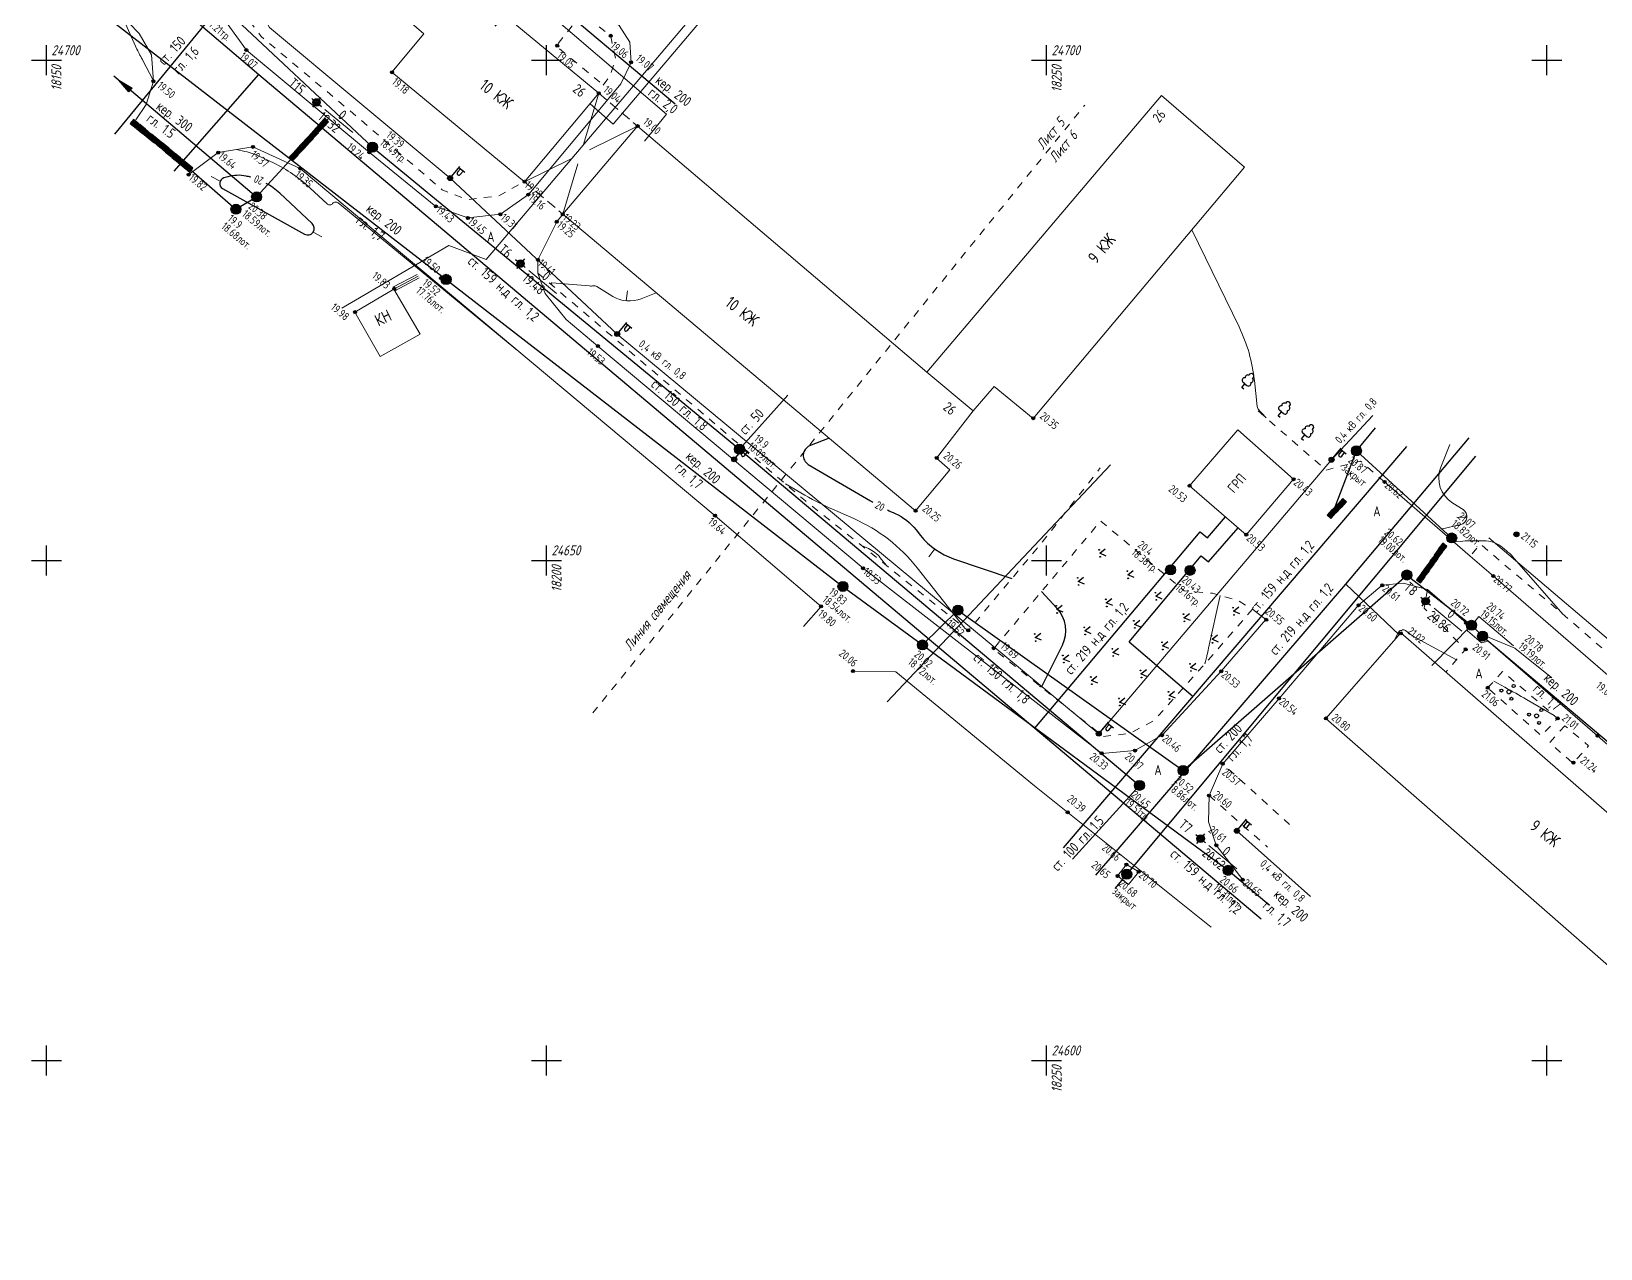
# Model space of a CAD drawing. Header units: metres. Extents: x -2 to 4153, y 0 to 2058.
# Drawn here: x 2740.5 to 2897.4, y 1587.5 to 1709.2 of the extents above; entities that cross this region are included whole.
import ezdxf
from ezdxf.enums import TextEntityAlignment as Align

# ---------------------------------------------------------------- set-up
doc = ezdxf.new("R2010")
doc.units = ezdxf.units.M
doc.linetypes.add('g5_01_5x1_5', pattern=[1.5, 0.75, -0.75])
doc.linetypes.add('g5_02x1', pattern=[1.5, 1, -0.5])
for name, color, linetype, transparency in [('01_Геодезические пункты', 7, 'Continuous', 0.65), ('02_Сетка', 7, 'Continuous', 0.65), ('03_Здания и строения', 7, 'Continuous', 0.65), ('05_Элементы зданий', 7, 'Continuous', 0.65), ('06_Инженерно-технические сооружения', 7, 'Continuous', 0.65), ('07_Объекты электропередачи', 7, 'Continuous', 0.65), ('10_Границы покрытий и угодий', 7, 'Continuous', 0.65), ('13_Растительность', 7, 'Continuous', 0.65), ('14_Ограждения', 7, 'Continuous', 0.65), ('19_Горизонтали', 7, 'Continuous', 0.65), ('30_Канализация', 7, 'Continuous', 0.65), ('31_Водопровод', 7, 'Continuous', 0.65), ('33_Газопровод', 7, 'Continuous', 0.65), ('35_Телефон', 7, 'Continuous', 0.65), ('37_Кабель низкого напряжения', 7, 'Continuous', 0.65), ('38_Кабели высокого напряжения', 7, 'Continuous', 0.65), ('44_Крышки колодцев', 7, 'Continuous', 0.65), ('61_Отметки высоты поверхности', 7, 'Continuous', 0.65)]:
    doc.layers.add(name, color=color, linetype=linetype, transparency=transparency)
doc.layers.add('rastr', color=7, linetype='Continuous')
doc.layers.add('Сетка', color=7, linetype='Continuous')
doc.styles.add('LIKE11', font='GOST_0.TTF')
doc.styles.add('LIKE14', font='GOST_0.TTF')
doc.styles.add('LIKE17', font='GOST_0.TTF')
doc.styles.add('LIKE32', font='GOST_0.TTF')
doc.styles.add('LIKE36', font='GOST_0.TTF')
doc.styles.add('Line_GUGK', font='GOST_0.TTF')
doc.styles.add('pragmai.shx', font='GOST_0.TTF')
doc.styles.get("Standard").update_dxf_attribs({"font": '', "oblique": 15})
doc.styles.get('Standard').set_extended_font_data('GOST_type_A')
doc.linetypes.add('g5_119_1', pattern='A,4,-1,[31,GUGK_2005.shx,S=0.1,R=0,X=0,Y=0],0.35,[31,GUGK_2005.shx,S=0.08,R=0,X=0,Y=0],3.3,[31,GUGK_2005.shx,S=0.08,R=180,X=0,Y=0],0.35,[31,GUGK_2005.shx,S=0.1,R=180,X=0,Y=0],-1', length=10)
doc.linetypes.add('g5_119_3', pattern='A,4,-1,[31,GUGK_2005.shx,S=0.1,R=0,X=0,Y=0],4,[31,GUGK_2005.shx,S=0.1,R=180,X=0,Y=0],-1', length=10)
doc.linetypes.add('g5_122_g', pattern='A,1,-1,1.5,-0.4,["Г",Line_GUGK,S=1,R=0,X=0,Y=-0.5],-1.5,1.5,-1,4,-1,4,-1,3', length=20.9)
doc.linetypes.add('g5_122_k', pattern='A,1,-1,1.5,-0.4,["К",Line_GUGK,S=1,R=0,X=0,Y=-0.5],-1.5,1.5,-1,4,-1,4,-1,3', length=20.9)
doc.linetypes.add('g5_122_kl', pattern='A,1,-1,1.5,-0.4,["Кл",Line_GUGK,S=1,R=0,X=0,Y=-0.5],-2.4,1.5,-1,4,-1,4,-1,3', length=21.8)
doc.linetypes.add('g5_122_v', pattern='A,1,-1,1.5,-0.4,["В",Line_GUGK,S=1,R=0,X=0,Y=-0.5],-1.5,1.5,-1,4,-1,4,-1,3', length=20.9)
doc.linetypes.add('g5_133_t', pattern='A,2,[27,GUGK_2005.shx,S=0.4,R=0,X=0,Y=0],2,-1,2,[27,GUGK_2005.shx,S=0.4,R=0,X=0,Y=0],2,-1,2,[27,GUGK_2005.shx,S=0.4,R=0,X=0,Y=0],2,-0.1,["V",Line_GUGK,S=1,R=0,X=0,Y=-0.5],-1', length=15.1)
doc.linetypes.add('g5_386_1', pattern='A,0,-0.75,[39,GUGK_2005.shx,S=0.5,R=0,X=0.55,Y=0],-0.75', length=1.5)
doc.linetypes.add('g5_472', pattern='A,0,-4,[25,GUGK_2005.shx,S=0.4,R=0,X=0,Y=-0.2],0', length=4)

# ---------------------------------------------------------------- blocks, each defined once
blk = doc.blocks.new('g5_012')
at = {"color": 92}
for points in [[(-1.5, 0), (1.5, 0)], [(0, -1.5), (0, 1.5)]]:
    blk.add_lwpolyline(points, dxfattribs=at)
blk = doc.blocks.new('g5_416')
at = {"color": 0}
blk.add_lwpolyline([(0.36, 0.6), (0, 0), (-0.36, 0.6)], dxfattribs=at)
for centre in [(-0.36, 0), (0.36, 0)]:
    blk.add_circle(centre, 0.0375, dxfattribs=at)
blk = doc.blocks.new('g5_117v')
h = blk.add_hatch(color=255)
h.paths.add_polyline_path([(-0.46, 0.04), (0.46, 0.04, 0.921954)])
h.paths.add_polyline_path([(0.46, -0.04), (-0.46, -0.04, 0.921954)])
at = {"color": 0}
blk.add_line((-0.5, 0), (0.5, 0), dxfattribs=at)
blk.add_circle((0, 0), 0.5, dxfattribs=at)
blk = doc.blocks.new('g5_110_1c')
h = blk.add_hatch(color=255)
edge = h.paths.add_edge_path()
edge.add_arc((0, 0), 0.212, 0, 360)
edge = h.paths.add_edge_path(flags=16)
edge.add_arc((0, 0), 0.0975, 0, 360)
h = blk.add_hatch(color=0)
edge = h.paths.add_edge_path()
edge.add_arc((0, 0), 0.06, 0, 360)
at = {"color": 0}
for p, q in [((0, 0.25), (0, 1.5)), ((0, 1.38), (0.75, 1.38))]:
    blk.add_line(p, q, dxfattribs=at)
blk.add_lwpolyline([(0.2, 1.38), (0.2, 0.93, 1.040016), (0.55, 0.93), (0.55, 1.38)], format="xyb", dxfattribs=at)
for radius in [0.25, 0.06]:
    blk.add_circle((0, 0), radius, dxfattribs=at)
blk = doc.blocks.new('g5_330')
blk.add_hatch(color=0).paths.add_polyline_path([(0.15, 0, 1), (-0.15, 0, 1)])
at = {"color": 0}
blk.add_circle((0, 0), 0.15, dxfattribs=at)
blk = doc.blocks.new('g5_005_1')
h = blk.add_hatch(color=255)
edge = h.paths.add_edge_path()
edge.add_arc((0, 0), 0.338, 0, 360)
edge = h.paths.add_edge_path(flags=16)
edge.add_arc((0, 0), 0.1, 0, 360)
at = {"color": 0}
for p, q in [((-0.625, 0), (-0.375, 0)), ((0, 0.625), (0, 0.375)), ((0.375, 0), (0.625, 0)), ((0, -0.375), (0, -0.625))]:
    blk.add_line(p, q, dxfattribs=at)
for radius in [0.375, 0.0625]:
    blk.add_circle((0, 0), radius, dxfattribs=at)
blk = doc.blocks.new('g5_128a')
h = blk.add_hatch(color=255)
h.paths.add_polyline_path([(-0.1625, 0.2125), (-0.3375, 0.2125), (-0.3375, -0.2125), (-0.1625, -0.2125)])
h.paths.add_polyline_path([(0.0875, 0.2125), (-0.0875, 0.2125), (-0.0875, -0.2125), (0.0875, -0.2125)])
h.paths.add_polyline_path([(0.3375, 0.2125), (0.1625, 0.2125), (0.1625, -0.2125), (0.3375, -0.2125)])
at = {"color": 0}
blk.add_lwpolyline([(-0.375, -0.25), (0.375, -0.25), (0.375, 0.25), (-0.375, 0.25)], close=True, dxfattribs=at)
for points in [[(-0.125, -0.25), (-0.125, 0.25)], [(0.125, -0.25), (0.125, 0.25)]]:
    blk.add_lwpolyline(points, dxfattribs=at)
blk = doc.blocks.new('g5_117kl')
h = blk.add_hatch(color=255)
h.paths.add_polyline_path([(0.42, 0.2, 0.633652), (-0.42, 0.2)])
h.paths.add_polyline_path([(-0.45, 0.12, 0.067116), (-0.46, 0, 0.067116), (-0.45, -0.12), (0.45, -0.12, 0.067116), (0.46, 0, 0.067116), (0.45, 0.12)])
h.paths.add_polyline_path([(-0.42, -0.2, 0.633652), (0.42, -0.2)])
at = {"color": 0}
for p, q in [((-0.47, 0.16), (0.47, 0.16)), ((-0.47, -0.16), (0.47, -0.16))]:
    blk.add_line(p, q, dxfattribs=at)
blk.add_circle((0, 0), 0.5, dxfattribs=at)
blk = doc.blocks.new('g5_122_3')
blk.add_hatch(color=0).paths.add_polyline_path([(0, -0.25), (0, 0.25), (1.5, 0)])
at = {"color": 0}
blk.add_lwpolyline([(0, -0.25), (0, 0.25), (1.5, 0), (0, -0.25)], dxfattribs=at)
blk = doc.blocks.new('g5_117kb')
h = blk.add_hatch(color=255)
h.paths.add_polyline_path([(0.04, 0.04), (0.46, 0.04, 0.367426), (0.04, 0.46)])
h.paths.add_polyline_path([(-0.04, 0.46, 0.367426), (-0.46, 0.04), (-0.04, 0.04)])
h.paths.add_polyline_path([(-0.04, -0.04), (-0.46, -0.04, 0.367426), (-0.04, -0.46)])
h.paths.add_polyline_path([(0.04, -0.46, 0.367426), (0.46, -0.04), (0.04, -0.04)])
at = {"color": 0}
for points in [[(-0.5, 0), (0.5, 0)], [(0, 0.5), (0, -0.5)]]:
    blk.add_lwpolyline(points, dxfattribs=at)
blk.add_circle((0, 0), 0.5, dxfattribs=at)
blk = doc.blocks.new('g5_106_1a')
h = blk.add_hatch(color=255)
edge = h.paths.add_edge_path()
edge.add_arc((0, 0), 0.212, 0, 360)
at = {"color": 0}
blk.add_circle((0, 0), 0.25, dxfattribs=at)
blk = doc.blocks.new('g5_394')
at = {"color": 0}
for centre, radius in [((0, 0), 0.2), ((0, 0.75), 0.15), ((-0.65, -0.37), 0.15), ((0.65, -0.37), 0.15)]:
    blk.add_circle(centre, radius, dxfattribs=at)
blk = doc.blocks.new('g5_117g')
h = blk.add_hatch(color=255)
h.paths.add_polyline_path([(-0.46, 0, 0.177899), (-0.35, -0.3), (0.3, 0.35, 0.639215)])
h.paths.add_polyline_path([(-0.3, -0.35, 0.639215), (0.46, 0, 0.177899), (0.35, 0.3)])
at = {"color": 0}
blk.add_lwpolyline([(-0.35, -0.35), (0.35, 0.35)], dxfattribs=at)
blk.add_circle((0, 0), 0.5, dxfattribs=at)
blk = doc.blocks.new('g5_367_1')
at = {"color": 0}
for points in [[(0, 0.5), (-0.26, 0.5)], [(0, 0.5), (0.26, 0.5)], [(0, 0), (0, 0.5)], [(0.25, 0), (0, 0)]]:
    blk.add_lwpolyline(points, dxfattribs=at)
for centre, start, end in [((0, 1.5), 90, 202.242), ((0, 1.5), 337.758, 90), ((-0.26, 0.75), 115.6346, 270), ((-0.2, 1.16), 97.9406, 227.8197), ((0.2, 1.16), 312.1803, 82.0594), ((0.26, 0.75), 270, 64.3654)]:
    blk.add_arc(centre, 0.25, start, end, dxfattribs=at)
blk = doc.blocks.new('g_scratch')
at = {"color": 0, "linetype": 'ByBlock', "lineweight": 15}
blk.add_line((0, 0), (1, 0), dxfattribs=at)

msp = doc.modelspace()

# ---------------------------------------------------------------- linework, layer by layer
at = {"color": 7, "linetype": 'Continuous', "lineweight": 5, "flags": 128}
for points in [[(2888.717, 1647.706), (2885.236, 1650.666), (2884.828, 1650.156)], [(2892.527, 1644.52), (2888.84, 1647.485), (2886.112, 1648.615)]]:
    msp.add_lwpolyline(points, dxfattribs=at)
at = {"layer": '01_Геодезические пункты', "color": 7, "lineweight": 20, "flags": 128}
for points in [[(2772.656, 1699.035), (2769.874, 1701.351)], [(2793.034, 1682.935), (2790.263, 1685.241)], [(2883.545, 1649.168), (2880.763, 1651.484)], [(2861.041, 1625.433), (2858.259, 1627.749)]]:
    msp.add_lwpolyline(points, dxfattribs=at)
at = {"layer": '03_Здания и строения', "color": 7, "linetype": 'Continuous', "lineweight": 20, "flags": 128}
for points in [[(2777.322, 1711.015), (2779.778, 1708.896), (2776.575, 1705.088), (2789.833, 1694.12), (2797.26, 1702.963), (2781.636, 1715.899), (2777.322, 1711.015)], [(2830.066, 1675.075), (2853.516, 1702.728), (2861.816, 1695.59), (2840.693, 1670.461), (2836.769, 1673.648), (2834.7, 1671.199), (2830.066, 1675.075)], [(2801.14, 1699.674), (2793.651, 1690.87), (2828.932, 1661.216), (2832.354, 1665.311), (2831.01, 1666.495), (2834.7, 1671.199), (2830.066, 1675.075), (2801.14, 1699.674)], [(2775.385, 1676.643), (2772.882, 1681.083), (2776.776, 1683.389), (2779.412, 1678.884), (2775.385, 1676.643)], [(2866.719, 1664.378), (2861.992, 1658.83), (2856.317, 1663.725), (2861.131, 1669.303), (2866.719, 1664.378)], [(2869.953, 1640.46), (2877.435, 1649.004), (2914.242, 1616.999), (2910.736, 1612.797), (2954.689, 1574.445), (2946.812, 1565.671), (2902.5, 1604.495), (2906.213, 1608.736), (2869.953, 1640.46)]]:
    msp.add_lwpolyline(points, dxfattribs=at)
at = {"layer": '05_Элементы зданий', "color": 7, "linetype": 'Continuous', "lineweight": 20, "flags": 128}
for points, elevation in [([(2795.729, 1697.834), (2797.26, 1702.963)], 19.23), ([(2801.14, 1699.674), (2796.341, 1697.316)], 18.999), ([(2794.546, 1696.434), (2789.833, 1694.12)], 18.999), ([(2793.651, 1690.87), (2795.157, 1695.917)], 19.23)]:
    msp.add_lwpolyline(points, dxfattribs=dict(at, elevation=elevation))
at = {"layer": '05_Элементы зданий', "color": 7, "linetype": 'g5_02x1', "lineweight": 20, "flags": 128}
for points in [[(2797.26, 1702.963), (2801.14, 1699.674)], [(2789.833, 1694.12), (2793.651, 1690.87)]]:
    msp.add_lwpolyline(points, dxfattribs=at)
at = {"layer": '06_Инженерно-технические сооружения', "color": 7, "linetype": 'Continuous', "lineweight": 20, "flags": 128}
for points in [[(2781.458, 1684.406), (2781.471, 1684.479), (2781.959, 1684.882), (2782.393, 1684.617), (2782.468, 1684.2), (2781.704, 1683.885), (2781.458, 1684.406)], [(2850.006, 1625.853), (2849.13, 1624.71), (2850.22, 1623.871), (2851.242, 1625.138), (2850.006, 1625.853)]]:
    msp.add_lwpolyline(points, dxfattribs=at)
at = {"layer": '10_Границы покрытий и угодий', "color": 7, "linetype": 'Continuous', "lineweight": 20, "flags": 128}
for points in [[(2808.863, 1737.18), (2809.057, 1740.814), (2807.225, 1743.708), (2798.383, 1751.272), (2794.8, 1753.198), (2791.488, 1753.524), (2789.006, 1752.481), (2786.601, 1750.631), (2764.162, 1724.153), (2760.335, 1719.681), (2759.092, 1716.373), (2758.993, 1712.893), (2759.125, 1711.288), (2762.019, 1707.274), (2774.316, 1697.049), (2780.975, 1691.648), (2784.175, 1690.498), (2787.428, 1690.863), (2790.217, 1692.837)], [(2808.863, 1737.18), (2791.209, 1716.031), (2799.288, 1709.722), (2800.35, 1708.061), (2800.486, 1706.046), (2799.452, 1703.895), (2798.036, 1702.18), (2790.631, 1693.305), (2790.217, 1692.837)], [(2750.965, 1700.314), (2752.005, 1701.851), (2752.729, 1704.162), (2752.542, 1706.799), (2751.298, 1708.946), (2747.171, 1713.25), (2753.745, 1721.268), (2754.243, 1722.969), (2754.036, 1725.168), (2752.833, 1726.745), (2751.173, 1727.367), (2749.223, 1727.575), (2747.398, 1726.33), (2744.447, 1722.541)], [(2817.708, 1649.658), (2819.485, 1651.667), (2808.877, 1660.729), (2767.414, 1695.439), (2762.676, 1697.599), (2759.206, 1697.025), (2756.258, 1694.841)], [(2793.651, 1690.87), (2793.059, 1690.121), (2791.163, 1686.307), (2791.151, 1684.987), (2791.911, 1682.951), (2794.009, 1680.332), (2797.167, 1677.685), (2823.672, 1655.473), (2847.535, 1636.967), (2850.864, 1637.244), (2853.567, 1638.782), (2859.483, 1645.172), (2863.941, 1650.34), (2862.617, 1651.373)], [(2875.814, 1664.105), (2884.376, 1656.693), (2886.694, 1654.687), (2901.377, 1641.979), (2918.271, 1627.175)], [(2954.689, 1574.445), (2955.845, 1579.623), (2954.306, 1582.572), (2950.085, 1586.282), (2919.361, 1613.123), (2919.466, 1615.817), (2919.064, 1618.112), (2918.017, 1620.349), (2916.448, 1621.877), (2897.107, 1638.729), (2886.168, 1648.186), (2885.507, 1648.026), (2884.106, 1649.214), (2883.969, 1650.011), (2880.093, 1653.352), (2877.681, 1653.997), (2875.586, 1653.773), (2873.218, 1651.779), (2865.263, 1642.465), (2859.63, 1635.926), (2858.275, 1632.739), (2858.229, 1630.124), (2858.991, 1627.784), (2861.631, 1624.331)], [(2822.715, 1645.153), (2826.95, 1645.117), (2840.831, 1633.707), (2858.468, 1619.607)]]:
    msp.add_lwpolyline(points, dxfattribs=at)
at = {"layer": '10_Границы покрытий и угодий', "color": 7, "linetype": 'g5_01_5x1_5', "lineweight": 20, "flags": 128}
for points in [[(2795.259, 1732.038), (2799.479, 1728.507), (2807.449, 1737.851), (2807.679, 1739.405), (2806.841, 1741.899), (2797.347, 1750.127), (2794.774, 1751.495), (2791.691, 1751.802), (2789.302, 1750.658), (2787.341, 1749.086), (2780.188, 1740.517), (2772.973, 1731.859), (2765.432, 1722.929), (2761.539, 1718.274), (2760.804, 1716.096), (2760.885, 1713.019), (2762.056, 1710.624), (2763.499, 1708.636), (2772.32, 1701.258), (2781.604, 1693.308), (2784.136, 1692.328), (2787.239, 1692.709), (2789.833, 1694.12)], [(2797.709, 1703.787), (2798.363, 1704.685), (2798.934, 1706.4), (2798.444, 1708.714), (2795.586, 1710.947), (2792.999, 1707.68), (2797.709, 1703.787)], [(2791.151, 1684.987), (2798.758, 1678.52), (2807.795, 1670.824), (2817.918, 1662.201), (2824.645, 1656.848), (2834.193, 1649.228), (2841.511, 1657.99), (2847.396, 1665.502)], [(2875.814, 1664.105), (2873.411, 1666.197), (2869.975, 1665.28), (2862.706, 1671.612)], [(2862.617, 1651.373), (2858.063, 1646.152), (2852.729, 1640.221), (2850.323, 1638.956), (2847.683, 1638.659), (2836.722, 1647.413), (2847.428, 1660.201), (2855.78, 1653.224), (2858.613, 1652.974), (2861.195, 1652.224), (2862.617, 1651.373)], [(2905.207, 1647.02), (2901.847, 1643.683), (2900.037, 1645.322), (2894.163, 1650.446), (2887.644, 1655.965), (2885.407, 1657.883), (2884.376, 1656.693)], [(2880.093, 1653.352), (2879.782, 1651.483), (2883.918, 1647.359), (2881.941, 1645.086)], [(2886.122, 1643.514), (2887.621, 1645.152), (2893.12, 1640.459), (2891.482, 1638.737), (2886.122, 1643.514)], [(2893.846, 1639.734), (2892.315, 1638.046), (2894.642, 1635.984), (2896.22, 1637.718), (2893.846, 1639.734)], [(2866.322, 1629.856), (2859.63, 1635.926)], [(2858.275, 1632.739), (2864.12, 1627.591)]]:
    msp.add_lwpolyline(points, dxfattribs=at)
at = {"layer": '13_Растительность', "color": 92, "linetype": 'g5_386_1', "lineweight": 20, "flags": 128}
msp.add_lwpolyline([(2886.237, 1658.519), (2902.188, 1644.957), (2921.607, 1628.154)], dxfattribs=at)
at = {"layer": '14_Ограждения', "color": 7, "linetype": 'Continuous', "lineweight": 20, "flags": 128}
for points in [[(2776.682, 1683.566), (2779.102, 1684.851)], [(2776.87, 1683.212), (2779.29, 1684.498)]]:
    msp.add_lwpolyline(points, dxfattribs=at)
at = {"layer": '14_Ограждения', "color": 7, "linetype": 'g5_472', "lineweight": 20, "flags": 128}
msp.add_lwpolyline([(2776.776, 1683.389), (2779.196, 1684.675)], dxfattribs=at)
at = {"layer": '19_Горизонтали', "color": 32, "linetype": 'Continuous', "lineweight": 20, "flags": 128}
for points, elevation in [([(2749.524, 1710.796), (2751.086, 1707.373, 0.0170158), (2751.384, 1706.775), (2751.384, 1706.775, -0.0022896), (2751.7, 1706.186), (2752.646, 1704.4, -0.0112292), (2752.698, 1704.295), (2752.723, 1704.242)], 19.5), ([(2761.026, 1697.326), (2761.875, 1697.147, -0.0608059), (2763.505, 1696.591), (2764.744, 1695.992, -0.0761539), (2768.399, 1693.48), (2770.087, 1691.894, 0.4392692), (2770.642, 1691.935), (2770.642, 1691.935, -0.4197558), (2771.214, 1691.996), (2789.133, 1677.257)], 19.5), ([(2856.535, 1689.308), (2861.265, 1679.606, -0.0872077), (2862.801, 1674.255), (2863.078, 1671.643, 0.1678141), (2863.239, 1671.3), (2863.239, 1671.3, -0.006805), (2863.514, 1671.008), (2863.981, 1670.501)], 20.5), ([(2802.99, 1683.02), (2801.509, 1682.426, -0.236268), (2798.665, 1682.66), (2797.064, 1683.634, 0.1704008), (2796.714, 1683.708), (2796.714, 1683.708, -0.0527602), (2796.338, 1683.699), (2792.564, 1684.009, 0.6307203), (2792.498, 1683.895), (2792.583, 1683.769)], 19.5), ([(2882.341, 1667.859), (2881.438, 1665.57, 0.3635703), (2882.631, 1661.99), (2883.664, 1661.354, -0.6663088), (2883.425, 1659.838), (2881.488, 1659.366)], 21), ([(2833.861, 1649.493), (2829.08, 1655.532, 0.1213703), (2822.758, 1660.433), (2820.624, 1661.381, -0.0279628), (2817.453, 1663.007), (2815.914, 1663.908)], 19.5), ([(2823.517, 1657.747), (2824.217, 1657.436, -0.1213714), (2825.392, 1656.524), (2825.977, 1655.786)], 19), ([(2893.64, 1650.889), (2888.805, 1656.431, 0.0567707), (2887.435, 1657.682), (2887.435, 1657.682, 0.1595754), (2885.745, 1658.224), (2884.349, 1658.215, 0.0228218), (2883.392, 1658.166), (2882.915, 1658.119)], 21), ([(2857.838, 1645.902), (2857.91, 1646.152, 0.0153937), (2858.039, 1646.657), (2858.061, 1646.758, 0.000255), (2858.219, 1647.47), (2859.389, 1652.748)], 20.5), ([(2876.77, 1648.245), (2877.202, 1649.069, -0.0822369), (2877.291, 1649.186), (2877.308, 1649.202, -0.172128), (2877.396, 1649.241), (2877.396, 1649.241, 0.0653659), (2877.496, 1649.262), (2877.61, 1649.303, -0.2605423), (2877.906, 1649.252), (2878.169, 1649.039, 0.0455962), (2879.014, 1648.473), (2883.001, 1646.304)], 21), ([(2886.731, 1644.18), (2887.831, 1643.579, -0.0060282), (2890.015, 1642.351), (2892.773, 1640.755)], 21)]:
    msp.add_lwpolyline(points, format="xyb", dxfattribs=dict(at, elevation=elevation))
at = {"layer": '19_Горизонтали', "color": 32, "linetype": 'Continuous', "lineweight": 30, "elevation": 20, "flags": 128}
for points in [[(2762.47, 1694.564, 0.0160202), (2761.993, 1694.68), (2761.993, 1694.68, 0.1227929), (2760.177, 1694.613), (2759.767, 1694.494, 0.6658488), (2759.647, 1693.45), (2767.824, 1688.872, 0.8849566), (2768.603, 1689.935), (2765.36, 1692.981, 0.0662462), (2764.004, 1693.953, 0.0662462)], [(2820.285, 1668.484), (2818.336, 1667.701, 0.6234877), (2818.199, 1665.857), (2824.434, 1662.206, 0.0024838), (2824.645, 1662.084, 0.0024838)], [(2826.105, 1661.313, 0.008648), (2826.874, 1660.955), (2826.874, 1660.955, -0.1213701), (2828.982, 1659.321), (2829.433, 1658.751, 0.1443105), (2832.725, 1656.428), (2838.552, 1654.447)], [(2841.29, 1643.733), (2841.404, 1643.658, 0.4509457), (2841.579, 1643.705), (2843.601, 1647.784, 0.3121744), (2843.061, 1651.477), (2841.514, 1653.137)]]:
    msp.add_lwpolyline(points, format="xyb", dxfattribs=at)
at = {"layer": '30_Канализация', "color": 32, "linetype": 'g5_122_k', "lineweight": 30, "flags": 128}
for points in [[(2786.886, 1709.684), (2790.541, 1714.016), (2804.901, 1701.915)], [(2746.21, 1712.035), (2781.995, 1684.338), (2821.666, 1653.655), (2829.614, 1647.805), (2860.168, 1625.273), (2864.288, 1621.827)], [(2829.614, 1647.805), (2833.168, 1651.289), (2855.672, 1635.256), (2878.046, 1654.8), (2884.508, 1649.772), (2885.618, 1648.694)], [(2880.55, 1645.744), (2884.508, 1649.772)], [(2885.618, 1648.694), (2902.055, 1634.817), (2908.805, 1628.983), (2919.626, 1620.366), (2928.831, 1631.137)]]:
    msp.add_lwpolyline(points, dxfattribs=at)
at = {"layer": '30_Канализация', "color": 32, "linetype": 'g5_122_kl', "lineweight": 30, "flags": 128}
for points in [[(2748.773, 1704.701), (2763.051, 1692.601), (2766.752, 1696.677)], [(2756.236, 1695.506), (2760.982, 1691.369), (2763.051, 1692.601)], [(2870.863, 1661.617), (2872.996, 1667.214), (2874.914, 1669.516)], [(2872.996, 1667.214), (2882.506, 1658.528)]]:
    msp.add_lwpolyline(points, dxfattribs=at)
at = {"layer": '31_Водопровод', "color": 4, "linetype": 'g5_122_v', "lineweight": 30, "flags": 128}
for points in [[(2748.886, 1698.889), (2759.462, 1711.786), (2774.622, 1697.573), (2811.314, 1667.381), (2816.152, 1672.78)], [(2811.314, 1667.381), (2851.317, 1633.771)], [(2848.887, 1623.463), (2884.926, 1666.684)], [(2844.616, 1626.378), (2851.317, 1633.771)]]:
    msp.add_lwpolyline(points, dxfattribs=at)
at = {"layer": '33_Газопровод', "color": 132, "linetype": 'g5_122_g', "lineweight": 30, "flags": 128}
for points in [[(2749.364, 1716.715), (2763.259, 1704.829), (2863.489, 1620.414)], [(2754.795, 1695.176), (2763.259, 1704.829)], [(2846.95, 1624.778), (2871.933, 1653.867), (2884.27, 1668.498)], [(2843.719, 1627.538), (2878.058, 1667.654)], [(2840.864, 1639.47), (2857.376, 1659.121), (2858.105, 1658.514), (2859.92, 1660.617)], [(2850.282, 1648.125), (2857.491, 1656.718), (2858.217, 1656.12), (2861.195, 1659.517)], [(2871.933, 1653.867), (2877.278, 1648.825)], [(2850.282, 1648.125), (2856.665, 1642.662)]]:
    msp.add_lwpolyline(points, dxfattribs=at)
at = {"layer": '35_Телефон', "color": 6, "linetype": 'g5_133_t', "lineweight": 20, "flags": 128}
msp.add_lwpolyline([(2826.08, 1642.13), (2848.405, 1665.814)], dxfattribs=at)
at = {"layer": '37_Кабель низкого напряжения', "color": 1, "linetype": 'g5_119_3', "lineweight": 20, "flags": 128}
for points in [[(2808.583, 1710.009), (2804.77, 1713.368), (2812.998, 1734.899), (2792.374, 1751.34), (2777.962, 1734.947), (2763.172, 1717.643), (2762.103, 1713.772), (2764.327, 1709.526), (2782.392, 1694.478), (2799.106, 1678.894), (2847.246, 1638.935), (2870.513, 1666.323), (2874.647, 1670.742)], [(2796.379, 1701.914), (2798.677, 1699.876), (2819.307, 1724.236), (2828.936, 1735.603)], [(2801.811, 1698.184), (2804.039, 1700.866), (2787.707, 1714.865), (2800.383, 1730.152), (2796.204, 1733.704)], [(2861.048, 1629.225), (2868.416, 1622.665)]]:
    msp.add_lwpolyline(points, dxfattribs=at)
at = {"layer": '38_Кабели высокого напряжения', "color": 1, "linetype": 'g5_119_1', "lineweight": 20, "flags": 128}
msp.add_lwpolyline([(2771.567, 1681.466), (2782.279, 1687.727), (2785.997, 1686.333), (2828.238, 1736.194)], dxfattribs=at)
at = {"layer": 'rastr', "color": 5, "linetype": 'g5_01_5x1_5', "lineweight": 20, "flags": 128}
msp.add_lwpolyline([(2796.656, 1641.003), (2845.835, 1701.774)], dxfattribs=at)

# ---------------------------------------------------------------- block references
at = {"layer": '01_Геодезические пункты', "color": 7, "linetype": 'Continuous', "lineweight": 20, "rotation": 320.2244407250127}
for p in [(2769.038, 1702.048, 19.319), (2789.426, 1685.938, 19.483), (2879.926, 1652.18, 20.86), (2857.422, 1628.445, 20.621)]:
    msp.add_blockref('g5_005_1', p, dxfattribs=at)
at = {"layer": '02_Сетка', "color": 92, "linetype": 'Continuous', "lineweight": 15, "ltscale": 0.5}
for p in [(2742.029, 1706.265), (2792.029, 1706.265), (2842.029, 1706.265), (2892.029, 1706.265), (2742.029, 1656.265), (2792.029, 1656.265), (2842.029, 1656.265), (2892.029, 1656.265), (2742.029, 1606.265), (2792.029, 1606.265), (2842.029, 1606.265), (2892.029, 1606.265)]:
    msp.add_blockref('g5_012', p, dxfattribs=at)
at = {"layer": '06_Инженерно-технические сооружения', "color": 7, "linetype": 'Continuous', "lineweight": 20}
for p, rotation in [((2750.868, 1699.907, 19.768), 140.562084797758), ((2751.489, 1699.406, 19.795), 140.5620861111111), ((2752.07, 1698.932, 19.795), 140.5620861111111), ((2768.791, 1698.904, 19.253), 46.07583333333334), ((2769.296, 1699.47, 19.237), 46.07583333333334), ((2769.8, 1700.021, 19.22), 46.07583333333334), ((2752.655, 1698.458, 19.733), 140.5620861111111), ((2753.239, 1697.984, 19.702), 140.5620861111111), ((2753.821, 1697.514, 19.702), 140.5620861111111), ((2767.263, 1697.235, 19.306), 46.07583333333334), ((2767.775, 1697.794, 19.288), 46.07583333333334), ((2768.286, 1698.346, 19.271), 46.07583333333334), ((2754.4, 1697.024, 19.728), 140.5620861111111), ((2755.028, 1696.504, 19.728), 140.5620861111111), ((2755.657, 1695.984, 19.692), 140.5620861111111), ((2766.752, 1696.677, 19.324), 46.07583321586672), ((2756.236, 1695.506, 19.674), 140.5620861111111), ((2871.049, 1661.45, 20.589), 228.1940694444445), ((2871.574, 1661.989, 20.593), 228.1940694444445), ((2870.507, 1660.886, 20.585), 228.1940699250813), ((2880.759, 1656.313, 19.087), 231.8710083333333), ((2881.188, 1656.93, 19.087), 231.8710083333333), ((2881.61, 1657.519, 19.122), 231.8710075338719), ((2879.888, 1655.084, 19.047), 231.8710083333333), ((2880.323, 1655.697, 19.047), 231.8710083333333), ((2879.452, 1654.47, 19.043), 231.8710083333333)]:
    msp.add_blockref('g5_128a', p, dxfattribs=dict(at, rotation=rotation))
at = {"layer": '07_Объекты электропередачи', "color": 7, "linetype": 'Continuous', "lineweight": 20, "rotation": 320.2244407250127}
for name, p in [('g5_110_1c', (2782.392, 1694.478, 19.454)), ('g5_110_1c', (2799.106, 1678.894, 19.683)), ('g5_110_1c', (2810.797, 1666.365, 19.666)), ('g5_110_1c', (2870.513, 1666.323, 20.656)), ('g5_106_1a', (2889.001, 1658.863, 21.146)), ('g5_110_1c', (2847.246, 1638.935, 20.398)), ('g5_110_1c', (2861.048, 1629.225, 20.815))]:
    msp.add_blockref(name, p, dxfattribs=at)
at = {"layer": '13_Растительность', "color": 92, "linetype": 'Continuous', "lineweight": 20, "rotation": 320.2655484459036}
for name, p in [('g5_367_1', (2861.539, 1673.531)), ('g5_367_1', (2865.192, 1670.723)), ('g5_367_1', (2867.526, 1668.423)), ('g5_394', (2888.241, 1643.12)), ('g5_394', (2891.008, 1640.715))]:
    msp.add_blockref(name, p, dxfattribs=at)
at = {"layer": '13_Растительность', "color": 92, "linetype": 'Continuous', "lineweight": 20, "ltscale": 0.5, "rotation": 277.5631784342272}
for p in [(2847.334, 1656.969), (2850.142, 1654.82), (2845.185, 1654.162), (2847.993, 1652.013), (2852.949, 1652.671), (2843.036, 1651.355), (2855.756, 1650.522), (2860.713, 1651.18), (2840.887, 1648.547), (2845.843, 1649.205), (2850.8, 1649.864), (2848.651, 1647.056), (2853.607, 1647.714), (2858.564, 1648.372), (2843.694, 1646.398), (2856.414, 1645.565), (2846.501, 1644.249), (2851.458, 1644.907), (2854.265, 1642.758), (2849.309, 1642.1)]:
    msp.add_blockref('g5_416', p, dxfattribs=at)
at = {"layer": '19_Горизонтали', "color": 32, "linetype": 'Continuous', "lineweight": -3}
for p, rotation in [((2759.407, 1694.177, 20), 153.2478615773089), ((2768.686, 1689.063, 20), 332.073033067888), ((2799.99, 1682.216, 19.5), 82.62953171073907), ((2884.05, 1660.535, 21), 177.7700848487306), ((2830.845, 1657.402, 20), 233.1545725263682)]:
    msp.add_blockref('g_scratch', p, dxfattribs=dict(at, rotation=rotation))
at = {"layer": '30_Канализация', "color": 7, "linetype": 'Continuous', "lineweight": 20, "rotation": 139.7192649071296}
msp.add_blockref('g5_122_3', (2750.429, 1703.298), dxfattribs=at)
at = {"layer": '44_Крышки колодцев', "color": 7, "linetype": 'Continuous', "lineweight": 20}
for name, p, rotation in [('g5_117v', (2774.622, 1697.573, 19.391), 320.2244407250127), ('g5_117kl', (2763.051, 1692.601, 20.38), 320.2655211251469), ('g5_117kl', (2760.982, 1691.369, 19.9), 320.2655211251469), ('g5_117kb', (2781.995, 1684.338, 19.522), 320.2244407250127), ('g5_117v', (2811.314, 1667.381, 19.897), 320.2244407250127), ('g5_117kl', (2872.996, 1667.214, 20.87), 320.2655484459036), ('g5_117kl', (2882.524, 1658.5, 21.07), 320.2244407250127), ('g5_117g', (2854.427, 1655.314, 20.401), 320.2244407250127), ('g5_117g', (2856.366, 1655.262, 20.43), 320.2244407250127), ('g5_117kb', (2878.046, 1654.8, 20.618), 320.2244407250127), ('g5_117kb', (2821.666, 1653.655, 19.832), 320.2244407250127), ('g5_117kb', (2833.168, 1651.289), 320.2655484459036), ('g5_117kb', (2884.508, 1649.772, 20.738), 320.2244407250127), ('g5_117kb', (2885.618, 1648.694, 20.784), 320.2244407250127), ('g5_117kb', (2829.614, 1647.805, 20.019), 320.2244407250127), ('g5_117kb', (2855.672, 1635.256, 20.525), 320.2244407250127), ('g5_117v', (2851.317, 1633.771, 20.446), 320.2244407250127), ('g5_117v', (2850.042, 1624.88, 20.68), 320.2244407250127), ('g5_117kb', (2860.168, 1625.273, 20.659), 320.2244407250127)]:
    msp.add_blockref(name, p, dxfattribs=dict(at, rotation=rotation))
at = {"layer": '61_Отметки высоты поверхности', "color": 7, "linetype": 'Continuous', "lineweight": 20}
for p, rotation in [((2798.452, 1708.709), 320.1837874390728), ((2762.019, 1707.274, 19.068), 320.2244407250127), ((2793.096, 1707.72), 320.1837874390728), ((2800.483, 1706.058), 320.1837874390728), ((2752.729, 1704.162), 320.1837874390728), ((2776.587, 1705.068), 320.1837874390728), ((2797.26, 1702.963, 19.041), 320.2244407250127), ((2801.14, 1699.674, 18.999), 320.2244407250127), ((2762.676, 1697.599, 19.373), 320.2244407250127), ((2759.206, 1697.025, 19.64), 320.2244407250127), ((2774.316, 1697.049, 19.24), 320.2244407250127), ((2756.258, 1694.841, 19.818), 320.2244407250127), ((2767.414, 1695.439, 19.346), 320.2244407250127), ((2789.833, 1694.12, 19.285), 320.2244407250127), ((2790.217, 1692.837, 19.164), 320.2244407250127), ((2780.975, 1691.648, 19.427), 320.2244407250127), ((2784.175, 1690.498, 19.452), 320.2244407250127), ((2787.428, 1690.863, 19.314), 320.2244407250127), ((2793.059, 1690.121, 19.254), 320.2244407250127), ((2793.651, 1690.87, 19.23), 320.2244407250127), ((2791.163, 1686.307, 19.41), 320.2244407250127), ((2776.802, 1683.411), 320.1837874390728), ((2781.471, 1684.479, 19.497), 320.2244407250127), ((2772.893, 1681.083), 320.1837874390728), ((2797.167, 1677.685, 19.532), 320.2244407250127), ((2840.687, 1670.476), 320.1837874390728), ((2831.05, 1666.499), 320.1837874390728), ((2866.719, 1664.378, 20.431), 320.2244407250127), ((2856.317, 1663.725, 20.526), 320.2244407250127), ((2875.814, 1664.105, 20.617), 320.2244407250127), ((2828.93, 1661.22), 320.1837874390728), ((2808.877, 1660.729, 19.64), 320.2244407250127), ((2861.992, 1658.83, 20.534), 320.2244407250127), ((2823.672, 1655.473, 18.531), 320.2244407250127), ((2875.586, 1653.773, 20.611), 320.2244407250127), ((2886.694, 1654.687, 20.771), 320.2244407250127), ((2819.485, 1651.667, 19.797), 320.2244407250127), ((2863.984, 1650.319), 320.1837874390728), ((2873.218, 1651.779, 20.595), 320.2244407250127), ((2834.187, 1649.252), 320.1837874390728), ((2877.433, 1648.969), 320.1837874390728), ((2883.969, 1650.011, 20.723), 320.2244407250127), ((2836.75, 1647.481), 320.1837874390728), ((2883.934, 1647.352), 320.1837874390728), ((2822.66, 1645.189), 320.1837874390728), ((2859.483, 1645.172, 20.531), 320.2244407250127), ((2865.263, 1642.465, 20.545), 320.2244407250127), ((2886.139, 1643.525), 320.1837874390728), ((2869.953, 1640.46, 20.795), 320.2244407250127), ((2893.124, 1640.455), 320.1837874390728), ((2853.567, 1638.782, 20.457), 320.2244407250127), ((2897.107, 1638.729, 20.974), 320.2244407250127), ((2847.535, 1636.967, 20.329), 320.2244407250127), ((2850.864, 1637.244, 20.373), 320.2244407250127), ((2859.63, 1635.926, 20.569), 320.2244407250127), ((2894.7, 1636.043), 320.1837874390728), ((2858.275, 1632.739, 20.599), 320.2244407250127), ((2844.137, 1631.066), 320.1837874390728), ((2858.991, 1627.784, 20.614), 320.2244407250127), ((2850.006, 1625.853, 20.663), 320.2244407250127), ((2851.242, 1625.138, 20.698), 320.2244407250127), ((2849.13, 1624.71, 20.653), 320.2244407250127), ((2861.631, 1624.331, 20.652), 320.2244407250127)]:
    msp.add_blockref('g5_330', p, dxfattribs=dict(at, rotation=rotation))

# ---------------------------------------------------------------- texts
at = {"color": 7, "linetype": 'Continuous', "lineweight": 15, "ltscale": 0.5, "style": 'LIKE11'}
for s, rotation, p in [('17.21тр.', 320.22443, (2757.926, 1709.942)), ('19.39', 320.22443, (2775.93, 1698.645)), ('18.49тр.', 320.22443, (2775.29, 1697.876)), ('18.59лот.', 320.26552, (2761.516, 1690.756)), ('20.38', 320.26552, (2762.156, 1691.525)), ('18.68лот.', 320.26552, (2759.447, 1689.524)), ('19.9', 320.26552, (2760.087, 1690.293)), ('17.76лот.', 320.22443, (2778.906, 1683.099)), ('19.52', 320.22443, (2779.546, 1683.868)), ('18.09лот.', 320.22443, (2812.067, 1667.535)), ('19.9', 320.22443, (2812.707, 1668.303)), ('20.87', 320.26555, (2872.101, 1666.138)), ('закрыт', 320.26555, (2871.462, 1665.368)), ('18.82лот.', 320.22443, (2882.421, 1659.776)), ('21.07', 320.22443, (2883.061, 1660.544)), ('19.00лот.', 320.22443, (2875.072, 1658.157)), ('20.62', 320.22443, (2875.711, 1658.925)), ('18.38тр.', 320.22443, (2850.428, 1656.913)), ('20.4', 320.22443, (2851.068, 1657.681)), ('18.16тр.', 320.22443, (2854.831, 1653.417)), ('20.43', 320.22443, (2855.47, 1654.186)), ('18.54лот.', 320.22443, (2819.539, 1652.208)), ('19.83', 320.22443, (2820.179, 1652.977)), ('20.74', 320.22443, (2885.932, 1651.54)), ('19.15лот.', 320.22443, (2885.292, 1650.772)), ('19.19лот.', 320.22443, (2889.104, 1647.537)), ('20.78', 320.22443, (2889.744, 1648.305)), ('18.72лот.', 320.22443, (2828.078, 1645.961)), ('20.02', 320.22443, (2828.718, 1646.729)), ('19.02тр.', 320.22443, (2896.88, 1643.588)), ('20.45', 320.22443, (2850.421, 1632.695)), ('18.86лот.', 320.22443, (2854.136, 1633.412)), ('20.52', 320.22443, (2854.776, 1634.18)), ('19.51тр.', 320.22443, (2849.781, 1631.926)), ('20.68', 320.22443, (2849.147, 1623.804)), ('19.31лот.', 320.22443, (2858.632, 1623.429)), ('20.66', 320.22443, (2859.272, 1624.197)), ('закрыт', 320.22443, (2848.507, 1623.036))]:
    msp.add_text(s, height=0.8, rotation=rotation, dxfattribs=at).set_placement(p)
at = {"layer": '01_Геодезические пункты', "color": 7, "linetype": 'Continuous', "lineweight": 20, "ltscale": 0.5, "style": 'LIKE36'}
for s, p in [('T15', (2766.143, 1703.807)), ('19.32', (2769.101, 1700.433)), ('0', (2771.096, 1700.595)), ('T6', (2787.138, 1687.192)), ('0', (2791.479, 1684.49)), ('19.48', (2789.501, 1684.315)), ('T8', (2877.638, 1653.434)), ('20.86', (2879.99, 1650.566)), ('0', (2881.984, 1650.727)), ('T7', (2855.144, 1629.691)), ('20.62', (2857.485, 1626.831)), ('0', (2859.48, 1626.992))]:
    msp.add_text(s, height=1, rotation=320.22443, dxfattribs=at).set_placement(p)
at = {"layer": '03_Здания и строения', "color": 7, "linetype": 'Continuous', "lineweight": 15}
for s, height, rotation, style, p in [('10 КЖ', 1.2, 321.91165, 'LIKE14', (2785.223, 1703.526)), ('26', 1, 320.54531, 'LIKE36', (2794.565, 1703.216)), ('26', 1, 49.73171, 'LIKE36', (2853.28, 1699.939)), ('9 КЖ', 1.2, 49.99312, 'LIKE14', (2846.97, 1685.837)), ('10 КЖ', 1.2, 321.91165, 'LIKE14', (2809.797, 1681.811)), ('КН', 1.2, 25.76287, 'LIKE14', (2775.227, 1679.627)), ('26', 1, 320.54531, 'LIKE36', (2831.593, 1671.423)), ('9 КЖ', 1.2, 321.91165, 'LIKE14', (2890.232, 1629.48))]:
    msp.add_text(s, height=height, rotation=rotation, dxfattribs=dict(at, style=style)).set_placement(p)
at = {"layer": '07_Объекты электропередачи', "color": 7, "linetype": 'Continuous', "lineweight": 15, "ltscale": 0.5, "style": 'LIKE11'}
msp.add_text('21.15', height=0.8, rotation=320.22443, dxfattribs=at).set_placement((2889.385, 1658.543))
at = {"layer": '10_Границы покрытий и угодий', "color": 7, "linetype": 'Continuous', "lineweight": 15, "style": 'LIKE11'}
for p in [(2786.096, 1688.132), (2874.686, 1660.674), (2884.889, 1644.459), (2852.803, 1634.811)]:
    msp.add_text('А', height=1, dxfattribs=at).set_placement(p)
at = {"layer": '19_Горизонтали', "color": 32, "linetype": 'Continuous', "lineweight": 15, "style": 'pragmai.shx'}
for rotation, p in [(157.68512, (2763.254, 1694.299, 20)), (331.88919, (2825.369, 1661.686, 20))]:
    msp.add_text('20', height=0.8, rotation=rotation, dxfattribs=at).set_placement(p, align=Align.MIDDLE_CENTER)
at = {"layer": '30_Канализация', "color": 12, "linetype": 'Continuous', "lineweight": 15, "style": 'LIKE32'}
for s, rotation, p in [('кер. 200', 321.84228, (2802.834, 1704.07)), ('гл. 2,0', 321.84228, (2802.095, 1702.845)), ('кер. 200', 321.14265, (2773.905, 1691.241)), ('гл. 1,7', 321.14265, (2772.888, 1690.075)), ('кер. 200', 317.71319, (2805.868, 1666.531)), ('гл. 1,7', 317.71319, (2804.784, 1665.427)), ('кер. 200', 317.71319, (2891.648, 1644.371)), ('гл. 1,7', 317.71319, (2890.563, 1643.267)), ('кер. 200', 317.71319, (2864.643, 1622.726)), ('гл. 1,7', 317.71319, (2863.559, 1621.623))]:
    msp.add_text(s, height=1, rotation=rotation, dxfattribs=at).set_placement(p)
at = {"layer": '30_Канализация', "color": 42, "linetype": 'Continuous', "lineweight": 15, "style": 'LIKE32'}
for s, p in [('гл. 1.5', (2751.946, 1700.244)), ('кер. 300', (2752.918, 1701.448))]:
    msp.add_text(s, height=1, rotation=323.30845, dxfattribs=at).set_placement(p)
at = {"layer": '31_Водопровод', "color": 94, "linetype": 'Continuous', "lineweight": 15, "style": 'LIKE32'}
for s, rotation, p in [('ст. 150', 46.90625, (2753.812, 1705.711)), ('гл. 1,6', 46.90625, (2755.221, 1704.777)), ('ст. 150 гл. 1,8', 318.8282, (2802.398, 1673.715)), ('ст. 50', 46.90625, (2811.903, 1668.759)), ('ст. 150 гл. 1,8', 318.8282, (2834.623, 1646.391)), ('ст. 200', 46.90625, (2859.372, 1636.894)), ('гл. 1,7', 46.90625, (2860.595, 1636.088)), ('ст. 100 гл. 1,5', 46.90625, (2843.134, 1625.123))]:
    msp.add_text(s, height=1, rotation=rotation, dxfattribs=at).set_placement(p)
at = {"layer": '33_Газопровод', "color": 132, "linetype": 'Continuous', "lineweight": 15, "style": 'LIKE32'}
for s, rotation, p in [('ст. 159 н.д гл. 1,2', 318.16914, (2784.08, 1686.03)), ('ст. 159 н.д гл. 1,2', 49.09151, (2863.003, 1650.949)), ('ст. 219 н.д гл. 1,2', 49.09151, (2864.942, 1646.71)), ('ст. 219 н.д гл. 1,2', 49.09151, (2844.477, 1644.769)), ('ст. 159 н.д гл. 1,2', 318.16914, (2854.297, 1626.763))]:
    msp.add_text(s, height=1, rotation=rotation, dxfattribs=at).set_placement(p)
at = {"layer": '33_Газопровод', "color": 7, "linetype": 'Continuous', "lineweight": 15, "style": 'LIKE14'}
msp.add_text('ГРП', height=1, rotation=49.09151, dxfattribs=at).set_placement((2860.773, 1662.907))
at = {"layer": '37_Кабель низкого напряжения', "color": 1, "linetype": 'Continuous', "lineweight": 15, "style": 'LIKE32'}
for rotation, p in [(321.96146, (2801.169, 1677.74)), (48.28924, (2871.381, 1667.884)), (317.42804, (2863.294, 1625.82))]:
    msp.add_text('0,4 кВ гл. 0,8', height=0.8, rotation=rotation, dxfattribs=at).set_placement(p)
at = {"layer": '61_Отметки высоты поверхности', "color": 7, "linetype": 'Continuous', "lineweight": 15, "ltscale": 0.5, "style": 'LIKE17'}
for s, rotation, p in [('19.07', 320.22443, (2761.272, 1706.529)), ('19.05', 320.18378, (2793.01, 1706.613, -14.745)), ('19.06', 320.18378, (2798.366, 1707.602, -14.745)), ('19.07', 320.18378, (2800.876, 1706.315, -14.745)), ('19.50', 320.18378, (2753.037, 1703.597, -14.745)), ('19.18', 320.18378, (2776.501, 1703.961, -14.745)), ('19.04', 320.22443, (2797.627, 1703.169)), ('19.00', 320.22443, (2801.602, 1699.968)), ('19.24', 320.22443, (2771.974, 1697.452)), ('19.64', 320.22443, (2759.142, 1696.557)), ('19.37', 320.22443, (2762.374, 1696.685)), ('19.82', 320.22443, (2756.194, 1694.373)), ('19.35', 320.22443, (2766.78, 1694.673)), ('19.28', 320.22443, (2789.769, 1693.652)), ('19.16', 320.22443, (2790.153, 1692.37)), ('19.43', 320.22443, (2780.911, 1691.181)), ('19.45', 320.22443, (2784.112, 1690.03)), ('19.31', 320.22443, (2787.364, 1690.396)), ('19.25', 320.22443, (2792.995, 1689.654)), ('19.23', 320.22443, (2793.587, 1690.403)), ('19.50', 320.22443, (2779.533, 1686.122)), ('19.83', 320.18378, (2774.509, 1684.572, 4.265)), ('19.41', 320.22443, (2791.1, 1685.839)), ('19.98', 320.18378, (2770.391, 1681.431, 4.265)), ('19.53', 320.22443, (2796, 1676.953)), ('20.35', 320.18378, (2841.285, 1670.56, 4.265)), ('20.26', 320.18378, (2831.648, 1666.582, 4.265)), ('20.53', 320.22443, (2854.142, 1663.258)), ('20.43', 320.22443, (2866.655, 1663.91)), ('20.62', 320.22443, (2875.751, 1663.638)), ('20.25', 320.18378, (2829.528, 1661.304, 4.265)), ('19.64', 320.22443, (2808.092, 1660.002)), ('20.53', 320.22443, (2861.928, 1658.363)), ('18.53', 320.22443, (2823.609, 1655.006)), ('20.61', 320.22443, (2875.522, 1653.306)), ('20.77', 320.22443, (2886.63, 1654.22)), ('20.72', 320.22443, (2882.356, 1651.892)), ('19.80', 320.22443, (2819.083, 1650.788)), ('20.55', 320.18378, (2863.819, 1651.019)), ('20.60', 320.22443, (2873.154, 1651.311)), ('19.52', 320.18378, (2831.932, 1649.796, 4.265)), ('21.02', 320.18378, (2878.031, 1649.053, 4.265)), ('20.06', 320.18378, (2821.191, 1646.823, 4.265)), ('19.69', 320.18378, (2837.348, 1647.565, 4.265)), ('20.91', 320.18378, (2884.532, 1647.435, 4.265)), ('20.53', 320.22443, (2859.419, 1644.704)), ('21.06', 320.18378, (2885.439, 1642.758, 4.265)), ('20.54', 320.22443, (2865.199, 1641.997)), ('20.80', 320.22443, (2870.447, 1640.403)), ('21.01', 320.18378, (2893.472, 1640.365, 4.265)), ('20.46', 320.22443, (2853.504, 1638.315)), ('20.33', 320.22443, (2846.255, 1636.5)), ('20.37', 320.22443, (2849.775, 1636.521)), ('21.24', 320.18378, (2895.298, 1636.126, 4.265)), ('20.57', 320.22443, (2859.491, 1634.937)), ('20.60', 320.22443, (2858.621, 1632.69)), ('20.39', 320.18378, (2844.003, 1632.281, 4.265)), ('20.61', 320.22443, (2858.139, 1629.182)), ('20.66', 320.22443, (2847.481, 1627.413)), ('20.65', 320.22443, (2846.433, 1625.68)), ('20.70', 320.22443, (2851.178, 1624.67)), ('20.65', 320.22443, (2861.567, 1623.864))]:
    msp.add_text(s, height=0.8, rotation=rotation, dxfattribs=at).set_placement(p)
at = {"layer": 'rastr', "color": 5, "linetype": 'Continuous', "lineweight": 15, "oblique": 15}
for s, rotation, p in [('Лист 5', 49.81991, (2841.664, 1697.271)), ('Лист 6', 49.78664, (2842.926, 1695.976)), ('Линия совмещения', 50.9952, (2800.434, 1647.168))]:
    msp.add_text(s, height=1, rotation=rotation, dxfattribs=at).set_placement(p)
at = {"layer": 'Сетка', "color": 3, "oblique": 15}
for s, p in [('24700', (2742.529, 1706.765)), ('24700', (2842.529, 1706.765)), ('24650', (2792.529, 1656.765)), ('24600', (2842.529, 1606.765))]:
    msp.add_text(s, height=1, dxfattribs=at).set_placement(p)
for s, p in [('18150', (2742.529, 1705.765)), ('18250', (2842.529, 1705.765)), ('18200', (2792.529, 1655.765)), ('18250', (2842.529, 1605.765))]:
    msp.add_text(s, height=1, rotation=90, dxfattribs=at).set_placement(p, align=Align.TOP_RIGHT)

doc.saveas('drawing.dxf')
